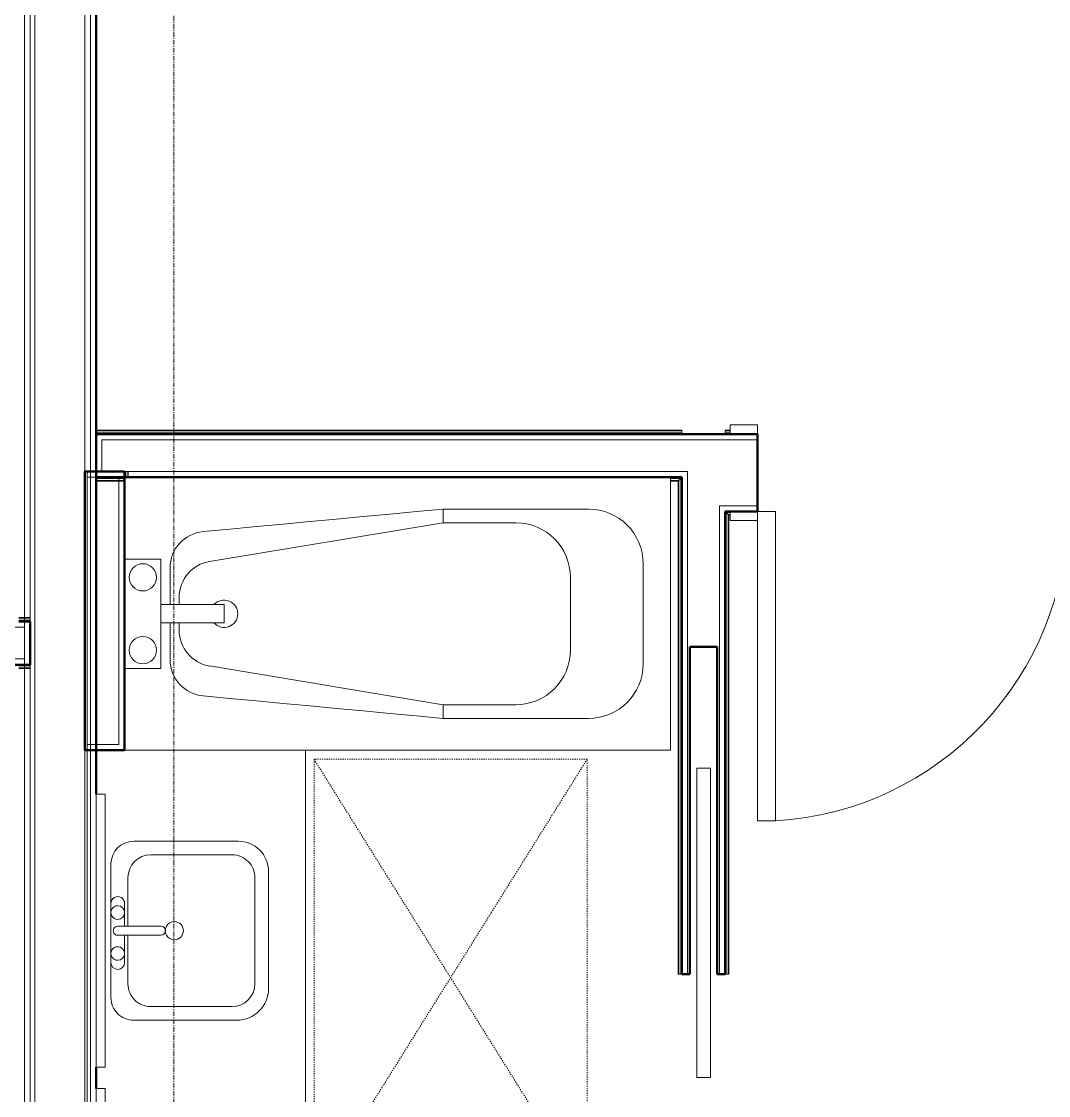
# Model space of a CAD drawing. Header units: inches. Extents: x -4235 to -464, y 9706 to 12425.
# Drawn here: x -2517.1 to -2404.2, y 10598.3 to 10716.4 of the extents above; entities that cross this region are included whole.
import ezdxf

# ---------------------------------------------------------------- set-up
doc = ezdxf.new("R2010")
doc.units = ezdxf.units.IN
doc.header["$MEASUREMENT"] = 0
doc.linetypes.add('Dash', pattern=[0.25, 0.125, -0.125])
doc.linetypes.add('Grid Line 1_2_', pattern=[0.875, 0.5, -0.125, 0.125, -0.125])
for name, color, linetype, lineweight in [('0-1', 7, 'Continuous', 5), ('0-2', 254, 'Continuous', 9), ('A-DOOR-1', 7, 'Continuous', 9), ('A-DOOR-2', 90, 'Continuous', 20), ('A-DOOR-FRAM-1', 90, 'Continuous', 20), ('A-GENM-HDLN-1', 7, 'Dash', 9), ('A-WALL-1', 250, 'Continuous', 50), ('A-WALL-2', 50, 'Continuous', 13), ('A-WALL-3', 10, 'Continuous', 9), ('A-WALL-4', 254, 'Continuous', 9), ('A-WALL-5', 7, 'Continuous', 9), ('I-WALL-1', 250, 'Continuous', 50), ('I-WALL-2', 10, 'Continuous', 9), ('I-WALL-3', 254, 'Continuous', 9), ('I-WALL-4', 7, 'Continuous', 9), ('P-SANR-FIXT-1', 7, 'Continuous', 9), ('P-SANR-FIXT-2', 254, 'Continuous', 9), ('P-SANR-FIXT-3', 10, 'Continuous', 9), ('Q-CASE-1', 10, 'Continuous', 9), ('Q-CASE-2', 254, 'Continuous', 9), ('Q-CASE-3', 7, 'Continuous', 9), ('S-GRID-1', 1, 'Grid Line 1_2_', 9)]:
    doc.layers.add(name, color=color, linetype=linetype, lineweight=lineweight)

# ---------------------------------------------------------------- blocks, each defined once
blk = doc.blocks.new('Basic Wall _ INT - W4BØF - _5_8 GYP - 2X4 WOOD_BATT_ - 5_8 GYP_ - ___-2683360-BACKGROUND - 1ST FLOOR')
at = {"layer": 'A-WALL-3'}
for p, q in [((-2439.72, 10662.48), (-2439.75, 10662.51)), ((-2439.55, 10662.31), (-2439.61, 10662.37)), ((-2439.4, 10662.16), (-2439.54, 10662.3)), ((-2439.34, 10662.09), (-2439.4, 10662.16)), ((-2439.75, 10574.16), (-2439.72, 10574.17)), ((-2439.61, 10574.22), (-2439.55, 10574.25)), ((-2439.54, 10574.25), (-2439.4, 10574.31)), ((-2439.4, 10574.31), (-2439.34, 10574.34))]:
    blk.add_line(p, q, dxfattribs=at)
at = {"layer": 'A-WALL-4'}
for p, q in [((-2439.75, 10662.51), (-2439.75, 10611.63)), ((-2439.4, 10611.63), (-2439.4, 10662.16)), ((-2439.75, 10611.63), (-2439.72, 10611.63)), ((-2439.61, 10611.63), (-2439.55, 10611.63)), ((-2439.54, 10611.63), (-2439.4, 10611.63)), ((-2439.4, 10611.63), (-2439.34, 10611.63)), ((-2439.72, 10577.63), (-2439.75, 10577.63)), ((-2439.75, 10577.63), (-2439.75, 10574.16)), ((-2439.55, 10577.63), (-2439.61, 10577.63)), ((-2439.4, 10577.63), (-2439.54, 10577.63)), ((-2439.34, 10577.63), (-2439.4, 10577.63)), ((-2439.4, 10574.31), (-2439.4, 10577.63))]:
    blk.add_line(p, q, dxfattribs=at)
at = {"layer": 'A-WALL-5'}
for p, q in [((-2439.62, 10611.63), (-2439.62, 10662.38)), ((-2439.34, 10611.63), (-2439.34, 10662.09)), ((-2439.71, 10611.63), (-2439.75, 10611.63)), ((-2439.62, 10611.63), (-2439.71, 10611.63)), ((-2439.34, 10611.63), (-2439.62, 10611.63)), ((-2439.75, 10577.63), (-2439.71, 10577.63)), ((-2439.71, 10577.63), (-2439.62, 10577.63)), ((-2439.62, 10574.22), (-2439.62, 10577.63)), ((-2439.62, 10577.63), (-2439.34, 10577.63)), ((-2439.34, 10574.34), (-2439.34, 10577.63))]:
    blk.add_line(p, q, dxfattribs=at)
at = {"layer": 'A-WALL-5', "flags": 128}
for points in [[(-2439.71, 10662.46), (-2439.68, 10662.44), (-2439.66, 10662.42), (-2439.65, 10662.41), (-2439.63, 10662.39), (-2439.63, 10662.38), (-2439.62, 10662.38)], [(-2439.62, 10662.38), (-2439.6, 10662.36), (-2439.55, 10662.3), (-2439.45, 10662.21), (-2439.34, 10662.09)], [(-2439.62, 10574.22), (-2439.63, 10574.22), (-2439.63, 10574.21), (-2439.65, 10574.21), (-2439.66, 10574.2), (-2439.68, 10574.19), (-2439.71, 10574.18)], [(-2439.34, 10574.34), (-2439.45, 10574.29), (-2439.55, 10574.25), (-2439.6, 10574.22), (-2439.62, 10574.22)]]:
    blk.add_lwpolyline(points, dxfattribs=at)
blk = doc.blocks.new('Basic Wall _ INT - W4BØF - _5_8 GYP - 2X4 WOOD_BATT_ - 5_8 GYP_ - ___-2683359-BACKGROUND - 1ST FLOOR')
at = {"layer": 'A-WALL-3'}
for p, q in [((-2444.5, 10666.26), (-2444.52, 10666.23)), ((-2444.85, 10665.91), (-2444.91, 10665.84)), ((-2444.7, 10666.05), (-2444.85, 10665.91)), ((-2444.64, 10666.12), (-2444.7, 10666.06))]:
    blk.add_line(p, q, dxfattribs=at)
at = {"layer": 'A-WALL-4'}
for p, q in [((-2444.5, 10666.26), (-2444.5, 10611.63)), ((-2444.85, 10611.63), (-2444.85, 10665.91)), ((-2444.91, 10611.63), (-2444.85, 10611.63)), ((-2444.85, 10611.63), (-2444.7, 10611.63)), ((-2444.7, 10611.63), (-2444.64, 10611.63)), ((-2444.52, 10611.63), (-2444.5, 10611.63))]:
    blk.add_line(p, q, dxfattribs=at)
at = {"layer": 'A-WALL-5'}
for p, q in [((-2444.91, 10611.63), (-2444.91, 10665.84)), ((-2444.62, 10666.13), (-2444.62, 10611.63)), ((-2444.62, 10611.63), (-2444.91, 10611.63)), ((-2444.54, 10611.63), (-2444.62, 10611.63)), ((-2444.5, 10611.63), (-2444.54, 10611.63))]:
    blk.add_line(p, q, dxfattribs=at)
at = {"layer": 'A-WALL-5', "flags": 128}
for points in [[(-2444.62, 10666.13), (-2444.62, 10666.13), (-2444.61, 10666.14), (-2444.6, 10666.16), (-2444.58, 10666.17), (-2444.56, 10666.19), (-2444.54, 10666.21)], [(-2444.91, 10665.84), (-2444.79, 10665.96), (-2444.7, 10666.05), (-2444.64, 10666.11), (-2444.62, 10666.13)]]:
    blk.add_lwpolyline(points, dxfattribs=at)
blk = doc.blocks.new('Bath Tub - Maestro - 60_x30_-V7-BACKGROUND - 1ST FLOOR')
at = {"layer": 'P-SANR-FIXT-1'}
for p, q in [((60, -30), (60, 0)), ((35, -3.5), (51, -3.5)), ((35, -5), (35, -3.5)), ((35, -5), (9.35, -9.26)), ((43, -5), (35, -5)), ((4, -9), (0, -9)), ((4, -14), (4, -9)), ((5, -14), (5, -9.96)), ((57, -9.5), (57, -20.5)), ((49, -19), (49, -11)), ((4, -16), (4, -14)), ((4, -14), (10.94, -14)), ((6, -13.2), (6, -14)), ((10.94, -16), (10.94, -14)), ((4, -21), (4, -16)), ((10.94, -16), (4, -16)), ((5, -20.04), (5, -16)), ((6, -16), (6, -16.8)), ((0, -21), (4, -21)), ((9.35, -20.74), (35, -25)), ((35, -25), (35, -26.5)), ((35, -25), (43, -25)), ((51, -26.5), (35, -26.5)), ((19.88, -30), (60, -30))]:
    blk.add_line(p, q, dxfattribs=at)
at = {"layer": 'P-SANR-FIXT-1', "flags": 128}
for points in [[(8.63, -5.97), (11.56, -5.7), (14.49, -5.42), (17.42, -5.15), (20.35, -4.87), (23.28, -4.6), (26.21, -4.32), (29.14, -4.05), (32.07, -3.77), (35, -3.5)], [(35, -26.5), (32.07, -26.23), (29.14, -25.95), (26.21, -25.68), (23.28, -25.4), (20.35, -25.13), (17.42, -24.85), (14.49, -24.58), (11.56, -24.3), (8.63, -24.03)]]:
    blk.add_lwpolyline(points, dxfattribs=at)
at = {"layer": 'P-SANR-FIXT-1'}
for centre, radius, start, end in [((51, -9.5), 6, 0, 90), ((43, -11), 6, 360, 90), ((9, -9.96), 4, 95.3558, 180), ((10, -13.2), 4, 99.4223, 180), ((2, -11), 1.5, 0, 180), ((2, -11), 1.5, 180, 360), ((10.94, -15), 1.5, 0, 137.9289), ((10.94, -15), 1.5, 222.0711, 360), ((2, -19), 1.5, 0, 180), ((10, -16.8), 4, 180, 260.5777), ((2, -19), 1.5, 180, 360), ((9, -20.04), 4, 180, 264.6442), ((43, -19), 6, 270, 0), ((51, -20.5), 6, 270, 0)]:
    blk.add_arc(centre, radius, start, end, dxfattribs=at)
at = {"layer": 'P-SANR-FIXT-2'}
for p, q in [((60, 0), (0, 0)), ((0, 0), (0, -9)), ((0, -9), (0, -21)), ((0, -21), (0, -30))]:
    blk.add_line(p, q, dxfattribs=at)
at = {"layer": 'P-SANR-FIXT-3'}
blk.add_line((0, -9), (0, -21), dxfattribs=at)
blk = doc.blocks.new('Bath Vanity - Bath Vanity 72_-2551085-BACKGROUND - 1ST FLOOR')
at = {"layer": 'Q-CASE-1'}
blk.add_line((36.74, -1), (36.74, 0), dxfattribs=at)
at = {"layer": 'Q-CASE-2'}
for p, q in [((36.74, 0), (-35.26, 0)), ((-35.26, 0), (-35.26, -1)), ((36.74, -4.12), (36.74, -1))]:
    blk.add_line(p, q, dxfattribs=at)
at = {"layer": 'Q-CASE-3'}
for p, q in [((-35.26, -1), (-35.26, -24)), ((36.74, -24), (36.74, -4.12)), ((-35.26, -24), (36.74, -24))]:
    blk.add_line(p, q, dxfattribs=at)
blk = doc.blocks.new('POCKET - FLUSH - 2-10 x 6-8-2882530-BACKGROUND - 1ST FLOOR')
at = {"layer": 'A-DOOR-2'}
for p, q in [((-39.67, -0.75), (-39.67, 0.75)), ((-39.67, 0.75), (-5.67, 0.75)), ((-5.67, 0.75), (-5.67, -0.75)), ((-5.67, -0.75), (-39.67, -0.75))]:
    blk.add_line(p, q, dxfattribs=at)
blk = doc.blocks.new('ADA Clearances - 30_x48_-V8-BACKGROUND - 1ST FLOOR')
at = {"layer": 'A-GENM-HDLN-1'}
for p, q in [((15, -24), (-15, 24)), ((-15, -24), (15, 24)), ((15, 24), (-15, 24)), ((-15, 24), (-15, -24)), ((15, -24), (15, 24)), ((-15, -24), (15, -24))]:
    blk.add_line(p, q, dxfattribs=at)
blk = doc.blocks.new('M_Sink Vanity-Square - 500 x 440mm-V9-BACKGROUND - 1ST FLOOR')
at = {"layer": 'P-SANR-FIXT-1'}
for p, q in [((7.96, 7.09), (-6.72, 7.09)), ((7.96, 7.09), (-6.72, 7.09)), ((3.62, 7.09), (-2.88, 7.09)), ((0.12, 6.33), (0.12, 1.59)), ((1.12, 6.33), (1.12, 1.59)), ((0.12, 5.22), (-5.22, 5.22)), ((-2.88, 5.59), (0.12, 5.59)), ((1.12, 5.59), (3.62, 5.59)), ((6.46, 5.22), (1.12, 5.22)), ((-9.22, 4.59), (-9.22, -6.73)), ((-9.22, 4.59), (-9.22, -6.73)), ((10.46, -6.91), (10.46, 4.59)), ((10.46, -6.91), (10.46, 4.59)), ((-7.72, 2.72), (-7.72, -6.23)), ((8.96, -6.23), (8.96, 2.72)), ((-5.22, -8.73), (6.46, -8.73)), ((-5.72, -10.23), (7.14, -10.23)), ((-5.72, -10.23), (7.14, -10.23))]:
    blk.add_line(p, q, dxfattribs=at)
for centre, radius, start, end in [((-6.72, 4.59), 2.5, 90, 180), ((-6.72, 4.59), 2.5, 90, 180), ((-2.88, 6.34), 0.75, 90, 270), ((-1.88, 6.34), 0.75, 360, 180), ((2.62, 6.34), 0.75, 360, 180), ((3.62, 6.34), 0.75, 270, 90), ((7.96, 4.59), 2.5, 0, 90), ((7.96, 4.59), 2.5, 360, 90), ((-1.88, 6.34), 0.75, 180, 0), ((0.62, 6.33), 0.5, 360, 180), ((2.62, 6.34), 0.75, 180, 360), ((-5.22, 2.72), 2.5, 90, 180), ((6.46, 2.72), 2.5, 0, 90), ((0.62, 1.59), 0.5, 180, 0), ((0.62, 0.13), 1, 360, 180), ((0.62, 0.13), 1, 180, 0), ((-5.72, -6.73), 3.5, 180, 270), ((-5.72, -6.73), 3.5, 180, 270), ((-5.22, -6.23), 2.5, 180, 270), ((6.46, -6.23), 2.5, 270, 0), ((7.14, -6.91), 3.32, 270, 360), ((7.14, -6.91), 3.32, 270, 0)]:
    blk.add_arc(centre, radius, start, end, dxfattribs=at)
blk = doc.blocks.new('Basic Wall _ INT - W4BØF - _5_8 GYP - 2X4 WOOD_BATT_ - 5_8 GYP_ - ___-2701567-BACKGROUND - 1ST FLOOR')
at = {"layer": 'A-WALL-3'}
for p, q in [((-2517.37, 10645.66), (-2516.12, 10645.66)), ((-2516.12, 10645.31), (-2517.37, 10645.31)), ((-2516.12, 10645.66), (-2516.12, 10645.62)), ((-2516.12, 10645.64), (-2516.12, 10645.66)), ((-2516.12, 10645.62), (-2516.12, 10645.54)), ((-2516.12, 10645.54), (-2516.12, 10645.25)), ((-2516.12, 10645.46), (-2516.12, 10645.52)), ((-2516.12, 10645.31), (-2516.12, 10645.46)), ((-2516.12, 10645.25), (-2516.12, 10645.31))]:
    blk.add_line(p, q, dxfattribs=at)
at = {"layer": 'A-WALL-4'}
for p, q in [((-2517.37, 10645.54), (-2516.12, 10645.54)), ((-2516.12, 10645.25), (-2517.37, 10645.25))]:
    blk.add_line(p, q, dxfattribs=at)
blk = doc.blocks.new('Basic Wall _ INT - W4BØF - _5_8 GYP - 2X4 WOOD_BATT_ - 5_8 GYP_ - ___-2701566-BACKGROUND - 1ST FLOOR')
at = {"layer": 'A-WALL-3'}
for p, q in [((-2516.12, 10650.77), (-2517.37, 10650.77)), ((-2517.37, 10650.41), (-2516.12, 10650.41)), ((-2516.12, 10650.77), (-2516.12, 10650.83)), ((-2516.12, 10650.83), (-2516.12, 10650.54)), ((-2516.12, 10650.62), (-2516.12, 10650.77)), ((-2516.12, 10650.55), (-2516.12, 10650.62)), ((-2516.12, 10650.54), (-2516.12, 10650.46)), ((-2516.12, 10650.46), (-2516.12, 10650.41)), ((-2516.12, 10650.41), (-2516.12, 10650.44))]:
    blk.add_line(p, q, dxfattribs=at)
at = {"layer": 'A-WALL-4'}
for p, q in [((-2516.12, 10650.83), (-2517.37, 10650.83)), ((-2516.12, 10650.54), (-2517.37, 10650.54))]:
    blk.add_line(p, q, dxfattribs=at)
blk = doc.blocks.new('Basic Wall _ INT - W4BØF - _5_8 GYP - 2X4 WOOD_BATT_ - 5_8 GYP_ - ___-2695104-BACKGROUND - 1ST FLOOR')
at = {"layer": 'A-WALL-3'}
for p, q in [((-2508.87, 10671.42), (-2508.87, 10671.36)), ((-2508.87, 10671.36), (-2508.87, 10671.21)), ((-2508.87, 10671.21), (-2508.87, 10671.15)), ((-2508.87, 10671.03), (-2508.87, 10671.01))]:
    blk.add_line(p, q, dxfattribs=at)
at = {"layer": 'A-WALL-4'}
for p, q in [((-2508.87, 10671.13), (-2508.87, 10671.42)), ((-2508.87, 10671.36), (-2444.5, 10671.36)), ((-2508.87, 10671.09), (-2508.87, 10671.13)), ((-2508.87, 10671.05), (-2508.87, 10671.09)), ((-2508.87, 10671.01), (-2508.87, 10671.05)), ((-2444.5, 10671.01), (-2508.87, 10671.01)), ((-2444.5, 10671.36), (-2444.5, 10671.42)), ((-2444.5, 10671.21), (-2444.5, 10671.36)), ((-2444.5, 10671.15), (-2444.5, 10671.21)), ((-2444.5, 10671.01), (-2444.5, 10671.03))]:
    blk.add_line(p, q, dxfattribs=at)
at = {"layer": 'A-WALL-5'}
for p, q in [((-2508.87, 10671.42), (-2444.5, 10671.42)), ((-2444.5, 10671.13), (-2508.87, 10671.13)), ((-2444.5, 10671.42), (-2444.5, 10671.13)), ((-2444.5, 10671.13), (-2444.5, 10671.05)), ((-2444.5, 10671.05), (-2444.5, 10671.01))]:
    blk.add_line(p, q, dxfattribs=at)
blk = doc.blocks.new('Basic Wall _ INT - W4BØF - _5_8 GYP - 2X4 WOOD_BATT_ - 5_8 GYP_ - ___-2695105-BACKGROUND - 1ST FLOOR')
at = {"layer": 'A-WALL-3'}
for p, q in [((-2508.87, 10666.26), (-2508.87, 10666.23)), ((-2508.87, 10666.21), (-2508.87, 10666.26)), ((-2506.37, 10666.26), (-2508.87, 10666.26)), ((-2508.87, 10666.13), (-2508.87, 10666.21)), ((-2505.76, 10666.26), (-2506.37, 10666.26)), ((-2444.52, 10666.23), (-2444.5, 10666.26)), ((-2508.87, 10665.84), (-2508.87, 10666.13)), ((-2508.87, 10666.12), (-2508.87, 10666.06)), ((-2508.87, 10666.05), (-2508.87, 10665.91)), ((-2508.87, 10665.91), (-2508.87, 10665.84)), ((-2508.87, 10665.91), (-2505.77, 10665.91)), ((-2444.91, 10665.84), (-2444.85, 10665.91)), ((-2444.85, 10665.91), (-2444.7, 10666.05)), ((-2444.7, 10666.06), (-2444.64, 10666.12))]:
    blk.add_line(p, q, dxfattribs=at)
at = {"layer": 'A-WALL-4'}
for p, q in [((-2444.5, 10666.26), (-2445.75, 10666.26)), ((-2508.87, 10666.13), (-2505.76, 10666.13)), ((-2508.87, 10665.84), (-2505.77, 10665.84)), ((-2445.75, 10665.91), (-2444.85, 10665.91))]:
    blk.add_line(p, q, dxfattribs=at)
at = {"layer": 'A-WALL-5'}
for p, q in [((-2445.75, 10666.13), (-2444.62, 10666.13)), ((-2445.75, 10665.84), (-2444.91, 10665.84))]:
    blk.add_line(p, q, dxfattribs=at)
at = {"layer": 'A-WALL-5', "flags": 128}
for points in [[(-2444.54, 10666.21), (-2444.56, 10666.19), (-2444.58, 10666.17), (-2444.6, 10666.16), (-2444.61, 10666.14), (-2444.62, 10666.13), (-2444.62, 10666.13)], [(-2444.62, 10666.13), (-2444.64, 10666.11), (-2444.7, 10666.05), (-2444.79, 10665.96), (-2444.91, 10665.84)]]:
    blk.add_lwpolyline(points, dxfattribs=at)
blk = doc.blocks.new('SWING - SINGLE - FLUSH - 2-10 x 6-8 - PRIVACY-3199420-BACKGROUND - 1ST FLOOR')
at = {"layer": 'A-DOOR-1'}
blk.add_arc((17, 4.25), 34.07, 93.3657, 180, dxfattribs=at)
at = {"layer": 'A-DOOR-2'}
for p, q in [((15, 4.25), (15, 38.26)), ((17, 38.26), (15, 38.26)), ((17, 4.25), (17, 38.26)), ((17, 4.25), (15, 4.25))]:
    blk.add_line(p, q, dxfattribs=at)
at = {"layer": 'A-DOOR-FRAM-1'}
for p, q in [((-17, 5.25), (-20, 5.25)), ((-20, 5.25), (-20, 4.25)), ((-17, 4.25), (-17, 5.25)), ((20, 5.25), (17, 5.25)), ((17, 5.25), (17, 4.25)), ((20, 4.25), (20, 5.25)), ((-20, 4.25), (-17, 4.25)), ((17, 4.25), (20, 4.25)), ((-17, -4.25), (-20, -4.25)), ((-20, -4.25), (-20, -5.25)), ((-17, -5.25), (-17, -4.25)), ((20, -4.25), (17, -4.25)), ((17, -4.25), (17, -5.25)), ((20, -5.25), (20, -4.25)), ((-20, -5.25), (-17, -5.25)), ((17, -5.25), (20, -5.25))]:
    blk.add_line(p, q, dxfattribs=at)
blk = doc.blocks.new('Basic Wall _ INT - W8BØF - _5_8 GYP - 2X8 WOOD_BATT_ - 5_8 GYP_ - ___-2704768-BACKGROUND - 1ST FLOOR')
at = {"layer": 'I-WALL-2'}
for p, q in [((-2439.75, 10662.51), (-2439.72, 10662.48)), ((-2439.61, 10662.37), (-2439.55, 10662.31)), ((-2439.54, 10662.3), (-2439.4, 10662.16)), ((-2439.4, 10662.16), (-2439.34, 10662.09)), ((-2399.2, 10662.51), (-2402.2, 10662.51)), ((-2364.69, 10662.09), (-2364.62, 10662.16)), ((-2364.62, 10662.16), (-2364.48, 10662.3)), ((-2364.48, 10662.31), (-2364.41, 10662.37)), ((-2364.3, 10662.48), (-2364.27, 10662.51))]:
    blk.add_line(p, q, dxfattribs=at)
at = {"layer": 'I-WALL-3'}
for p, q in [((-2439.2, 10662.51), (-2439.75, 10662.51)), ((-2439.4, 10662.16), (-2439.2, 10662.16)), ((-2364.27, 10662.51), (-2399.2, 10662.51)), ((-2399.2, 10662.16), (-2364.62, 10662.16))]:
    blk.add_line(p, q, dxfattribs=at)
at = {"layer": 'I-WALL-4'}
for p, q in [((-2439.62, 10662.38), (-2439.2, 10662.38)), ((-2439.34, 10662.09), (-2439.2, 10662.09)), ((-2399.2, 10662.38), (-2364.4, 10662.38)), ((-2399.2, 10662.09), (-2364.69, 10662.09)), ((-2364.27, 10662.51), (-2364.32, 10662.46))]:
    blk.add_line(p, q, dxfattribs=at)
at = {"layer": 'I-WALL-4', "flags": 128}
for points in [[(-2439.62, 10662.38), (-2439.63, 10662.38), (-2439.63, 10662.39), (-2439.65, 10662.41), (-2439.66, 10662.42), (-2439.68, 10662.44), (-2439.71, 10662.46)], [(-2439.34, 10662.09), (-2439.45, 10662.21), (-2439.55, 10662.3), (-2439.6, 10662.36), (-2439.62, 10662.38)], [(-2364.4, 10662.38), (-2364.42, 10662.36), (-2364.48, 10662.3), (-2364.57, 10662.21), (-2364.69, 10662.09)], [(-2364.32, 10662.46), (-2364.34, 10662.44), (-2364.36, 10662.42), (-2364.37, 10662.41), (-2364.39, 10662.39), (-2364.4, 10662.38), (-2364.4, 10662.38)]]:
    blk.add_lwpolyline(points, dxfattribs=at)
blk = doc.blocks.new('Basic Wall _ INT - W8BØF - _5_8 GYP - 2X8 WOOD_BATT_ - 5_8 GYP_ - ___-2699376-BACKGROUND - 1ST FLOOR')
at = {"layer": 'I-WALL-2'}
for p, q in [((-2399.2, 10671.01), (-2402.2, 10671.01)), ((-2364.48, 10671.21), (-2364.52, 10671.25)), ((-2364.41, 10671.15), (-2364.48, 10671.21)), ((-2364.27, 10671.01), (-2364.3, 10671.03))]:
    blk.add_line(p, q, dxfattribs=at)
at = {"layer": 'I-WALL-3'}
for p, q in [((-2439.75, 10671.42), (-2439.75, 10671.36)), ((-2439.75, 10671.36), (-2439.75, 10671.21)), ((-2439.75, 10671.36), (-2439.2, 10671.36)), ((-2439.75, 10671.21), (-2439.75, 10671.15)), ((-2439.75, 10671.03), (-2439.75, 10671.01)), ((-2439.2, 10671.01), (-2439.75, 10671.01)), ((-2399.2, 10671.36), (-2365.27, 10671.36)), ((-2364.27, 10671.01), (-2399.2, 10671.01))]:
    blk.add_line(p, q, dxfattribs=at)
at = {"layer": 'I-WALL-4'}
for p, q in [((-2439.75, 10671.13), (-2439.75, 10671.42)), ((-2439.75, 10671.42), (-2439.2, 10671.42)), ((-2439.2, 10671.13), (-2439.75, 10671.13)), ((-2439.75, 10671.05), (-2439.75, 10671.13)), ((-2439.75, 10671.01), (-2439.75, 10671.05)), ((-2399.2, 10671.42), (-2365.27, 10671.42)), ((-2364.4, 10671.13), (-2399.2, 10671.13)), ((-2364.32, 10671.05), (-2364.27, 10671.01))]:
    blk.add_line(p, q, dxfattribs=at)
at = {"layer": 'I-WALL-4', "flags": 128}
for points in [[(-2364.52, 10671.25), (-2364.48, 10671.21), (-2364.42, 10671.15), (-2364.4, 10671.13)], [(-2364.4, 10671.13), (-2364.4, 10671.13), (-2364.39, 10671.12), (-2364.37, 10671.11), (-2364.36, 10671.09), (-2364.34, 10671.07), (-2364.32, 10671.05)]]:
    blk.add_lwpolyline(points, dxfattribs=at)
blk = doc.blocks.new('BATHROOM MIRROR - BATHROOM MIRROR 30_-3124767-BACKGROUND - 1ST FLOOR')
at = {"layer": 'Q-CASE-1'}
blk.add_line((12.74, 24), (-11.26, 24), dxfattribs=at)
at = {"layer": 'Q-CASE-3'}
for p, q in [((15.74, 24), (-14.26, 24)), ((-14.26, 23), (-14.26, 24)), ((15.74, 24), (15.74, 23)), ((-14.26, 23), (15.74, 23))]:
    blk.add_line(p, q, dxfattribs=at)
blk = doc.blocks.new('Basic Wall _ INT - W4FØF - INT - _5_8 GYP - 2X4 WOOD_BATT__ - ___-3105821-BACKGROUND - 1ST FLOOR')
at = {"layer": 'A-WALL-3'}
for p, q in [((-2505.75, 10666.88), (-2505.71, 10666.88)), ((-2505.72, 10666.88), (-2505.75, 10666.88)), ((-2505.75, 10666.86), (-2505.75, 10666.26)), ((-2505.71, 10666.88), (-2505.65, 10666.88)), ((-2505.65, 10666.88), (-2505.63, 10666.88)), ((-2505.63, 10666.88), (-2505.62, 10666.88)), ((-2505.63, 10666.88), (-2505.63, 10666.88)), ((-2505.62, 10666.88), (-2505.45, 10666.88)), ((-2505.55, 10666.88), (-2505.61, 10666.88)), ((-2505.4, 10666.88), (-2505.54, 10666.88)), ((-2505.45, 10666.88), (-2505.34, 10666.88)), ((-2505.34, 10666.88), (-2505.4, 10666.88)), ((-2505.4, 10666.26), (-2505.4, 10666.85))]:
    blk.add_line(p, q, dxfattribs=at)
at = {"layer": 'A-WALL-4'}
for p, q in [((-2505.62, 10666.26), (-2505.62, 10666.86)), ((-2505.34, 10666.26), (-2505.34, 10666.85))]:
    blk.add_line(p, q, dxfattribs=at)
blk = doc.blocks.new('CTR - 1st Phase - Unit Layouts_rvt-1-BACKGROUND - 1ST FLOOR')
at = {"layer": 'A-WALL-1'}
for p, q in [((-2444.5, 10671.01), (-2508.87, 10671.01)), ((-2508.87, 10671.01), (-2508.87, 10670.38)), ((-2440.37, 10671.01), (-2444.5, 10671.01)), ((-2439.75, 10671.01), (-2440.37, 10671.01)), ((-2508.87, 10670.38), (-2508.87, 10666.88)), ((-2509.87, 10666.88), (-2510.12, 10666.88)), ((-2510.12, 10666.88), (-2510.12, 10636.26)), ((-2506.37, 10666.88), (-2509.87, 10666.88)), ((-2508.87, 10666.88), (-2508.87, 10666.26)), ((-2508.87, 10666.26), (-2444.5, 10666.26)), ((-2505.75, 10666.88), (-2506.37, 10666.88)), ((-2505.75, 10636.26), (-2505.75, 10666.88)), ((-2444.5, 10666.26), (-2444.5, 10611.63)), ((-2439.75, 10611.63), (-2439.75, 10662.51)), ((-2516.12, 10650.41), (-2517.37, 10650.41)), ((-2516.12, 10649.79), (-2516.12, 10650.41)), ((-2516.12, 10646.29), (-2516.12, 10649.79)), ((-2443.62, 10611.63), (-2443.62, 10647.63)), ((-2443.62, 10647.63), (-2440.62, 10647.63)), ((-2440.62, 10647.63), (-2440.62, 10611.63)), ((-2516.12, 10645.66), (-2516.12, 10646.29)), ((-2637.31, 10645.66), (-2516.12, 10645.66)), ((-2510.12, 10636.26), (-2509.87, 10636.26)), ((-2509.87, 10636.26), (-2506.37, 10636.26)), ((-2506.37, 10636.26), (-2505.75, 10636.26)), ((-2444.5, 10611.63), (-2443.62, 10611.63)), ((-2440.62, 10611.63), (-2439.75, 10611.63))]:
    blk.add_line(p, q, dxfattribs=at)
at = {"layer": 'A-WALL-2'}
for p, q in [((-2508.25, 10670.38), (-2508.25, 10666.88)), ((-2444.5, 10670.38), (-2508.25, 10670.38)), ((-2444.5, 10670.38), (-2443.87, 10670.38)), ((-2443.87, 10670.38), (-2440.37, 10670.38)), ((-2440.37, 10670.38), (-2439.75, 10670.38)), ((-2436.2, 10670.38), (-2439.75, 10670.38)), ((-2509.87, 10666.26), (-2509.87, 10666.88)), ((-2509.87, 10666.88), (-2509.87, 10666.26)), ((-2506.37, 10666.26), (-2509.87, 10666.26)), ((-2509.87, 10666.26), (-2509.87, 10636.88)), ((-2444.5, 10666.88), (-2508.25, 10666.88)), ((-2506.37, 10666.26), (-2506.37, 10636.88)), ((-2444.5, 10666.88), (-2443.87, 10666.88)), ((-2443.87, 10666.88), (-2443.87, 10611.63)), ((-2440.37, 10663.13), (-2440.37, 10611.63)), ((-2440.37, 10663.13), (-2439.75, 10663.13)), ((-2436.2, 10663.13), (-2439.75, 10663.13)), ((-2666.06, 10649.79), (-2516.75, 10649.79)), ((-2516.75, 10646.29), (-2516.75, 10649.79)), ((-2637.94, 10646.29), (-2516.75, 10646.29)), ((-2509.87, 10636.88), (-2506.37, 10636.88)), ((-2509.87, 10636.26), (-2509.87, 10636.88)), ((-2509.87, 10636.88), (-2509.87, 10636.26))]:
    blk.add_line(p, q, dxfattribs=at)
at = {"layer": 'A-WALL-3'}
for p, q in [((-2508.87, 10666.88), (-2508.87, 10671.01)), ((-2444.5, 10671.01), (-2508.87, 10671.01)), ((-2510.12, 10666.88), (-2509.87, 10666.88)), ((-2510.12, 10666.88), (-2510.12, 10636.26)), ((-2509.87, 10666.88), (-2508.87, 10666.88)), ((-2508.87, 10666.26), (-2508.87, 10666.88)), ((-2508.87, 10666.88), (-2505.75, 10666.88)), ((-2508.87, 10666.26), (-2506.37, 10666.26)), ((-2506.37, 10666.26), (-2505.76, 10666.26)), ((-2505.75, 10666.26), (-2505.75, 10666.86)), ((-2445.75, 10666.26), (-2444.5, 10666.26)), ((-2444.5, 10666.26), (-2444.5, 10611.63)), ((-2439.75, 10611.63), (-2439.75, 10662.51)), ((-2516.12, 10650.41), (-2517.37, 10650.41)), ((-2516.12, 10650.41), (-2516.12, 10645.66)), ((-2517.37, 10645.66), (-2516.12, 10645.66)), ((-2509.87, 10636.26), (-2510.12, 10636.26))]:
    blk.add_line(p, q, dxfattribs=at)
at = {"layer": 'A-WALL-4'}
for p, q in [((-2444.5, 10671.01), (-2439.75, 10671.01)), ((-2440.62, 10647.63), (-2443.62, 10647.63)), ((-2443.62, 10647.63), (-2443.62, 10611.63)), ((-2440.62, 10611.63), (-2440.62, 10647.63)), ((-2443.62, 10611.63), (-2444.5, 10611.63)), ((-2439.75, 10611.63), (-2440.62, 10611.63))]:
    blk.add_line(p, q, dxfattribs=at)
at = {"layer": 'I-WALL-1'}
for p, q in [((-2436.2, 10671.01), (-2439.75, 10671.01)), ((-2436.2, 10662.51), (-2436.2, 10671.01)), ((-2439.75, 10662.51), (-2436.2, 10662.51))]:
    blk.add_line(p, q, dxfattribs=at)
at = {"layer": 'I-WALL-2'}
for p, q in [((-2439.2, 10671.01), (-2439.75, 10671.01)), ((-2439.75, 10662.51), (-2439.2, 10662.51))]:
    blk.add_line(p, q, dxfattribs=at)
at = {"layer": 'I-WALL-3'}
blk.add_line((-2436.2, 10671.01), (-2436.2, 10662.51), dxfattribs=at)
at = {"layer": '0-2'}
for name, p in [('Basic Wall _ INT - W4BØF - _5_8 GYP - 2X4 WOOD_BATT_ - 5_8 GYP_ - ___-2695104-BACKGROUND - 1ST FLOOR', (0, 0)), ('Basic Wall _ INT - W8BØF - _5_8 GYP - 2X8 WOOD_BATT_ - 5_8 GYP_ - ___-2699376-BACKGROUND - 1ST FLOOR', (0, 0)), ('Basic Wall _ INT - W4BØF - _5_8 GYP - 2X4 WOOD_BATT_ - 5_8 GYP_ - ___-2695105-BACKGROUND - 1ST FLOOR', (0, 0)), ('Basic Wall _ INT - W4FØF - INT - _5_8 GYP - 2X4 WOOD_BATT__ - ___-3105821-BACKGROUND - 1ST FLOOR', (0, 0)), ('Bath Tub - Maestro - 60_x30_-V7-BACKGROUND - 1ST FLOOR', (-2505.75, 10666.26)), ('Basic Wall _ INT - W4BØF - _5_8 GYP - 2X4 WOOD_BATT_ - 5_8 GYP_ - ___-2683359-BACKGROUND - 1ST FLOOR', (0, 0)), ('Basic Wall _ INT - W4BØF - _5_8 GYP - 2X4 WOOD_BATT_ - 5_8 GYP_ - ___-2683360-BACKGROUND - 1ST FLOOR', (0, 0)), ('Basic Wall _ INT - W8BØF - _5_8 GYP - 2X8 WOOD_BATT_ - 5_8 GYP_ - ___-2704768-BACKGROUND - 1ST FLOOR', (0, 0)), ('Basic Wall _ INT - W4BØF - _5_8 GYP - 2X4 WOOD_BATT_ - 5_8 GYP_ - ___-2701566-BACKGROUND - 1ST FLOOR', (0, 0)), ('Basic Wall _ INT - W4BØF - _5_8 GYP - 2X4 WOOD_BATT_ - 5_8 GYP_ - ___-2701567-BACKGROUND - 1ST FLOOR', (0, 0))]:
    blk.add_blockref(name, p, dxfattribs=at)
for name, p, rotation in [('SWING - SINGLE - FLUSH - 2-10 x 6-8 - PRIVACY-3199420-BACKGROUND - 1ST FLOOR', (-2419.2, 10666.76), 180), ('Bath Vanity - Bath Vanity 72_-2551085-BACKGROUND - 1ST FLOOR', (-2509.87, 10599.52), 90.00000000000512), ('ADA Clearances - 30_x48_-V8-BACKGROUND - 1ST FLOOR', (-2469.92, 10611.26), 180), ('POCKET - FLUSH - 2-10 x 6-8-2882530-BACKGROUND - 1ST FLOOR', (-2442.12, 10594.63), 269.9999999999986), ('BATHROOM MIRROR - BATHROOM MIRROR 30_-3124767-BACKGROUND - 1ST FLOOR', (-2484.87, 10615.68), 89.99999999999224), ('M_Sink Vanity-Square - 500 x 440mm-V9-BACKGROUND - 1ST FLOOR', (-2500.16, 10615.8), 89.99999999998717), ('BATHROOM MIRROR - BATHROOM MIRROR 30_-3124767-BACKGROUND - 1ST FLOOR', (-2484.87, 10583.36), 89.99999999999224)]:
    blk.add_blockref(name, p, dxfattribs=dict(at, rotation=rotation))
blk = doc.blocks.new('CTR - 1st Phase - Common Walls_rvt-1-BACKGROUND - 1ST FLOOR')
at = {"layer": 'A-WALL-2'}
for p, q in [((-2516.75, 10813.24), (-2516.75, 10458.16)), ((-2516.12, 10813.24), (-2516.12, 10458.16)), ((-2515.62, 10813.24), (-2515.62, 10458.16)), ((-2510.12, 10813.24), (-2510.12, 10458.16)), ((-2509.5, 10813.24), (-2509.5, 10458.16))]:
    blk.add_line(p, q, dxfattribs=at)
at = {"layer": 'I-WALL-1'}
for p, q in [((-2508.87, 10631.42), (-2508.87, 10813.24)), ((-2508.87, 10599.1), (-2508.87, 10601.42))]:
    blk.add_line(p, q, dxfattribs=at)
at = {"layer": 'I-WALL-2'}
for p, q in [((-2508.87, 10671.15), (-2508.87, 10671.42)), ((-2508.87, 10666.88), (-2508.87, 10671.01)), ((-2508.87, 10666.26), (-2508.87, 10666.88)), ((-2508.87, 10665.84), (-2508.87, 10666.11)), ((-2508.87, 10636.26), (-2508.87, 10665.84))]:
    blk.add_line(p, q, dxfattribs=at)
at = {"layer": 'I-WALL-3'}
blk.add_line((-2508.87, 10671.42), (-2508.87, 10813.24), dxfattribs=at)

msp = doc.modelspace()

# ---------------------------------------------------------------- linework, layer by layer
at = {"layer": 'S-GRID-1'}
msp.add_line((-2500.32, 9836.18), (-2500.32, 12375.68), dxfattribs=at)

# ---------------------------------------------------------------- block references
at = {"layer": '0-1'}
for name in ['CTR - 1st Phase - Unit Layouts_rvt-1-BACKGROUND - 1ST FLOOR', 'CTR - 1st Phase - Common Walls_rvt-1-BACKGROUND - 1ST FLOOR']:
    msp.add_blockref(name, (0, 0), dxfattribs=at)

doc.saveas('drawing.dxf')
